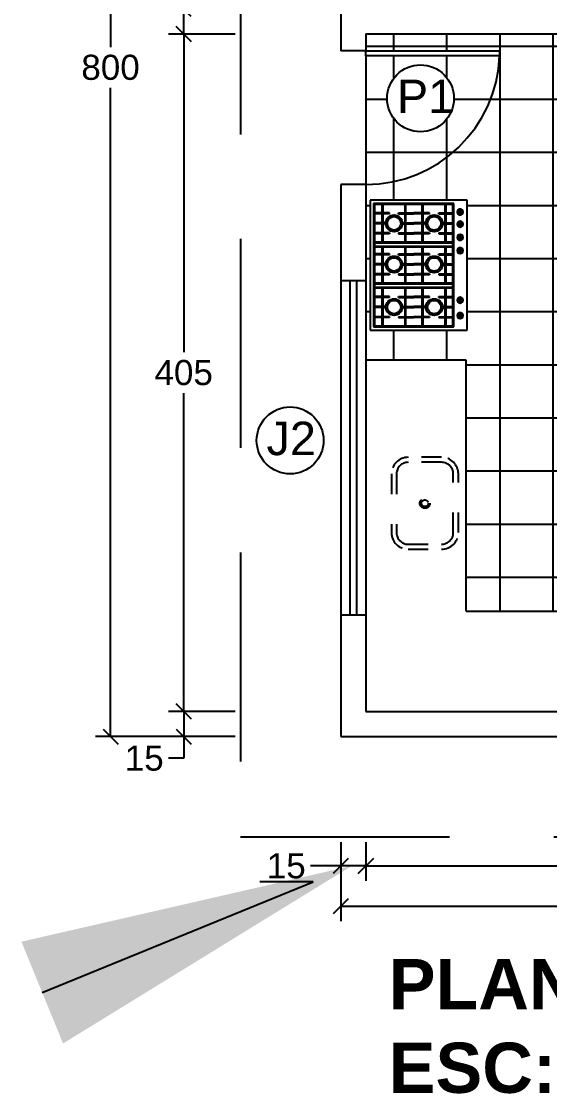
# Model space of a CAD drawing. Header units: millimetres. Extents: x -1.1 to 45.3, y 0 to 40.3.
# Drawn here: x -0.44 to 5.88, y 16.48 to 29.29 of the extents above; entities that cross this region are included whole.
import ezdxf
from ezdxf import colors
from ezdxf.entities.mleader import LeaderData, LeaderLine
from ezdxf.math import Vec2, Vec3

# ---------------------------------------------------------------- set-up
doc = ezdxf.new("R2010")
doc.units = ezdxf.units.MM
doc.linetypes.add('ACAD_ISO03W100', pattern=[30, 12, -18])
doc.linetypes.add('DASHED', pattern=[0.75, 0.5, -0.25])
doc.layers.get('DEFPOINTS').update_dxf_attribs({"color": 140})
for name, color, linetype in [('hachura', 8, 'Continuous'), ('Linha estreita', 1, 'Continuous'), ('Linha grossa', 5, 'Continuous'), ('Linha média', 7, 'Continuous'), ('Linha tracejada', 2, 'ACAD_ISO03W100'), ('LinhaMedia', 1, 'Continuous'), ('LinhaTracejada', 6, 'ACAD_ISO03W100')]:
    doc.layers.add(name, color=color, linetype=linetype)
doc.styles.get("Standard").update_dxf_attribs({"font": 'arial.ttf'})
doc.dimstyles.get("Standard").update_dxf_attribs({"dimtxt": 0.3, "dimasz": 0.18, "dimexe": 0.18, "dimexo": 0.0625, "dimgap": 0.09, "dimtad": 0, "dimtih": 1, "dimtoh": 1, "dimdec": 4, "dimzin": 0, "dimdsep": 46, "dimtxsty": 'Standard', "dimblk": 'OBLIQUE', "dimcen": 0.09, "dimadec": 0, "dimazin": 0, "dimtfac": 1, "dimtdec": 4, "dimtofl": 0, "dimtmove": 0, "dimatfit": 3, "dimfxl": 1, "dimtolj": 1, "dimtzin": 0, "dimarcsym": 0})
pattern_1 = [(0, (3.37937, 20.7444), (0, 0.635), []), (90, (3.37937, 20.7444), (-0.635, 4e-17), [])]

# ---------------------------------------------------------------- blocks, each defined once
blk = doc.blocks.new('_Oblique')
at = {"color": 0, "linetype": 'ByBlock', "lineweight": -2}
blk.add_line((-0.5, -0.5), (0.5, 0.5), dxfattribs=at)
blk = doc.blocks.new('*D58')
at = {"layer": 'DEFPOINTS', "color": 0, "ltscale": 5, "transparency": 16777216}
for p in [(2.179, 36.744), (0.625, 20.744), (2.179, 20.744)]:
    blk.add_point(p, dxfattribs=at)
at = {"layer": 'LinhaMedia', "color": 0, "lineweight": -2, "ltscale": 5, "transparency": 16777216}
for p, q in [((2.117, 36.744), (0.445, 36.744)), ((0.625, 36.744), (0.625, 28.988)), ((0.625, 20.744), (0.625, 28.501)), ((2.117, 20.744), (0.445, 20.744))]:
    blk.add_line(p, q, dxfattribs=at)
at = {"layer": 'LinhaMedia', "color": 0, "lineweight": -2, "ltscale": 5, "transparency": 16777216, "xscale": 0.18, "yscale": 0.18, "zscale": 0.18}
for p, rotation in [((0.625, 36.744), 90), ((0.625, 20.744), 270)]:
    blk.add_blockref('_Oblique', p, dxfattribs=dict(at, rotation=rotation))
at = {"layer": 'LinhaMedia', "color": 0, "ltscale": 5, "transparency": 16777216, "insert": (0.625, 28.744), "char_height": 0.3, "attachment_point": 5}
blk.add_mtext('\\A1;800', dxfattribs=at)
blk = doc.blocks.new('pia')
for p, q in [((1799.45, 941.56), (1779.45, 941.56)), ((1799.45, 938.56), (1779.45, 938.56)), ((1769.45, 931.56), (1769.45, 896.56)), ((1772.45, 931.56), (1772.45, 896.56)), ((1806.45, 896.56), (1806.45, 931.56)), ((1809.45, 896.56), (1809.45, 931.56)), ((1779.45, 889.56), (1799.45, 889.56)), ((1779.45, 886.56), (1799.45, 886.56))]:
    blk.add_line(p, q)
for radius in [3, 2]:
    blk.add_circle((1789.45, 914.06), radius)
for centre, radius, start, end in [((1779.45, 931.56), 10, 90, 180), ((1779.45, 931.56), 7, 90, 180), ((1799.45, 931.56), 10, 0, 90), ((1799.45, 931.56), 7, 0, 90), ((1779.45, 896.56), 10, 180, 270), ((1779.45, 896.56), 7, 180, 270), ((1799.45, 896.56), 10, 270, 0), ((1799.45, 896.56), 7, 270, 0)]:
    blk.add_arc(centre, radius, start, end)
blk = doc.blocks.new('*D79')
at = {"layer": 'DEFPOINTS', "color": 0, "ltscale": 5, "transparency": 16777216}
for p in [(2.179, 29.444), (1.5, 29.144), (2.179, 29.144)]:
    blk.add_point(p, dxfattribs=at)
at = {"layer": 'Linha estreita', "color": 0, "lineweight": -2, "ltscale": 5, "transparency": 16777216}
for p, q in [((1.5, 29.444), (1.5, 29.733)), ((1.5, 29.733), (1.68, 29.733)), ((2.117, 29.444), (1.32, 29.444)), ((1.5, 29.144), (1.5, 29.444)), ((2.117, 29.144), (1.32, 29.144))]:
    blk.add_line(p, q, dxfattribs=at)
at = {"layer": 'Linha estreita', "color": 0, "lineweight": -2, "ltscale": 5, "transparency": 16777216, "xscale": 0.18, "yscale": 0.18, "zscale": 0.18}
for p, rotation in [((1.5, 29.444), 90), ((1.5, 29.144), 270)]:
    blk.add_blockref('_Oblique', p, dxfattribs=dict(at, rotation=rotation))
at = {"layer": 'Linha estreita', "color": 0, "ltscale": 5, "transparency": 16777216, "insert": (1.972, 29.733), "char_height": 0.3, "attachment_point": 5}
blk.add_mtext('\\A1;15', dxfattribs=at)
blk = doc.blocks.new('*D80')
at = {"layer": 'DEFPOINTS', "color": 0, "ltscale": 5, "transparency": 16777216}
for p in [(2.179, 29.144), (1.5, 21.044), (2.179, 21.044)]:
    blk.add_point(p, dxfattribs=at)
at = {"layer": 'Linha estreita', "color": 0, "lineweight": -2, "ltscale": 5, "transparency": 16777216}
for p, q in [((2.117, 29.144), (1.32, 29.144)), ((1.5, 29.144), (1.5, 25.338)), ((1.5, 21.044), (1.5, 24.851)), ((2.117, 21.044), (1.32, 21.044))]:
    blk.add_line(p, q, dxfattribs=at)
at = {"layer": 'Linha estreita', "color": 0, "lineweight": -2, "ltscale": 5, "transparency": 16777216, "xscale": 0.18, "yscale": 0.18, "zscale": 0.18}
for p, rotation in [((1.5, 29.144), 90), ((1.5, 21.044), 270)]:
    blk.add_blockref('_Oblique', p, dxfattribs=dict(at, rotation=rotation))
at = {"layer": 'Linha estreita', "color": 0, "ltscale": 5, "transparency": 16777216, "insert": (1.5, 25.094), "char_height": 0.3, "attachment_point": 5}
blk.add_mtext('\\A1;405', dxfattribs=at)
blk = doc.blocks.new('*D81')
at = {"layer": 'DEFPOINTS', "color": 0, "ltscale": 5, "transparency": 16777216}
for p in [(2.179, 21.044), (1.5, 20.744), (2.179, 20.744)]:
    blk.add_point(p, dxfattribs=at)
at = {"layer": 'Linha estreita', "color": 0, "lineweight": -2, "ltscale": 5, "transparency": 16777216}
for p, q in [((2.117, 21.044), (1.32, 21.044)), ((1.5, 21.044), (1.5, 20.744)), ((2.117, 20.744), (1.32, 20.744)), ((1.5, 20.744), (1.5, 20.484)), ((1.5, 20.484), (1.32, 20.484))]:
    blk.add_line(p, q, dxfattribs=at)
at = {"layer": 'Linha estreita', "color": 0, "lineweight": -2, "ltscale": 5, "transparency": 16777216, "xscale": 0.18, "yscale": 0.18, "zscale": 0.18}
for p, rotation in [((1.5, 21.044), 90), ((1.5, 20.744), 270)]:
    blk.add_blockref('_Oblique', p, dxfattribs=dict(at, rotation=rotation))
at = {"layer": 'Linha estreita', "color": 0, "ltscale": 5, "transparency": 16777216, "insert": (1.028, 20.484), "char_height": 0.3, "attachment_point": 5}
blk.add_mtext('\\A1;15', dxfattribs=at)
blk = doc.blocks.new('*D82')
at = {"layer": 'DEFPOINTS', "color": 0, "ltscale": 5, "transparency": 16777216}
for p in [(3.379, 19.544), (3.679, 19.544), (3.679, 19.197)]:
    blk.add_point(p, dxfattribs=at)
at = {"layer": 'LinhaMedia', "color": 0, "lineweight": -2, "ltscale": 5, "transparency": 16777216}
for p, q in [((3.379, 19.482), (3.379, 19.017)), ((3.679, 19.482), (3.679, 19.017)), ((3.379, 19.197), (3.019, 19.197)), ((3.679, 19.197), (3.379, 19.197))]:
    blk.add_line(p, q, dxfattribs=at)
at = {"layer": 'LinhaMedia', "color": 0, "lineweight": -2, "ltscale": 5, "transparency": 16777216, "xscale": 0.18, "yscale": 0.18, "zscale": 0.18, "rotation": 180}
blk.add_blockref('_Oblique', (3.379, 19.197), dxfattribs=at)
at = {"layer": 'LinhaMedia', "color": 0, "lineweight": -2, "ltscale": 5, "transparency": 16777216, "xscale": 0.18, "yscale": 0.18, "zscale": 0.18}
blk.add_blockref('_Oblique', (3.679, 19.197), dxfattribs=at)
at = {"layer": 'LinhaMedia', "color": 0, "ltscale": 5, "transparency": 16777216, "insert": (2.727, 19.197), "char_height": 0.3, "attachment_point": 5}
blk.add_mtext('\\A1;15', dxfattribs=at)
blk = doc.blocks.new('*D60')
at = {"layer": 'DEFPOINTS', "color": 0, "ltscale": 5, "transparency": 16777216}
for p in [(3.679, 19.544), (10.979, 19.544), (10.979, 19.197)]:
    blk.add_point(p, dxfattribs=at)
at = {"layer": 'LinhaMedia', "color": 0, "lineweight": -2, "ltscale": 5, "transparency": 16777216}
for p, q in [((3.679, 19.482), (3.679, 19.017)), ((10.979, 19.482), (10.979, 19.017)), ((3.679, 19.197), (6.907, 19.197)), ((10.979, 19.197), (7.752, 19.197))]:
    blk.add_line(p, q, dxfattribs=at)
at = {"layer": 'LinhaMedia', "color": 0, "lineweight": -2, "ltscale": 5, "transparency": 16777216, "xscale": 0.18, "yscale": 0.18, "zscale": 0.18, "rotation": 180}
blk.add_blockref('_Oblique', (3.679, 19.197), dxfattribs=at)
at = {"layer": 'LinhaMedia', "color": 0, "lineweight": -2, "ltscale": 5, "transparency": 16777216, "xscale": 0.18, "yscale": 0.18, "zscale": 0.18}
blk.add_blockref('_Oblique', (10.979, 19.197), dxfattribs=at)
at = {"layer": 'LinhaMedia', "color": 0, "ltscale": 5, "transparency": 16777216, "insert": (7.329, 19.197), "char_height": 0.3, "attachment_point": 5}
blk.add_mtext('\\A1;365', dxfattribs=at)
blk = doc.blocks.new('*D87')
at = {"layer": 'DEFPOINTS', "color": 0, "ltscale": 5, "transparency": 16777216}
for p in [(3.379, 19.544), (26.379, 19.544), (26.379, 18.715)]:
    blk.add_point(p, dxfattribs=at)
at = {"layer": 'LinhaMedia', "color": 0, "lineweight": -2, "ltscale": 5, "transparency": 16777216}
for p, q in [((3.379, 19.482), (3.379, 18.535)), ((26.379, 19.482), (26.379, 18.535)), ((3.379, 18.715), (14.356, 18.715)), ((26.379, 18.715), (15.403, 18.715))]:
    blk.add_line(p, q, dxfattribs=at)
at = {"layer": 'LinhaMedia', "color": 0, "lineweight": -2, "ltscale": 5, "transparency": 16777216, "xscale": 0.18, "yscale": 0.18, "zscale": 0.18, "rotation": 180}
blk.add_blockref('_Oblique', (3.379, 18.715), dxfattribs=at)
at = {"layer": 'LinhaMedia', "color": 0, "lineweight": -2, "ltscale": 5, "transparency": 16777216, "xscale": 0.18, "yscale": 0.18, "zscale": 0.18}
blk.add_blockref('_Oblique', (26.379, 18.715), dxfattribs=at)
at = {"layer": 'LinhaMedia', "color": 0, "ltscale": 5, "transparency": 16777216, "insert": (14.879, 18.715), "char_height": 0.3, "attachment_point": 5}
blk.add_mtext('\\A1;1150', dxfattribs=at)

msp = doc.modelspace()

# ---------------------------------------------------------------- hatches: boundary and pattern name
at = {"layer": 'hachura'}
h = msp.add_hatch(dxfattribs=at)
h.set_pattern_fill('NET', color=256, scale=0.2)
h.set_pattern_definition(pattern_1)
h.paths.add_polyline_path([(12.99937, 34.20165, -0.41421356), (12.67937, 33.88165), (12.09836, 33.88165, -0.35639396), (12.04937, 33.84165), (11.98937, 33.84165), (11.98937, 33.81165), (11.99437, 33.81165), (11.99437, 33.78165), (11.92437, 33.78165), (11.92437, 33.81165), (11.92937, 33.81165), (11.92937, 33.84165), (11.82937, 33.84165, -0.41421356), (11.77937, 33.89165), (11.77937, 33.44439), (12.77937, 33.44439), (12.77937, 31.84439), (12.97937, 31.84439, -0.40306533), (14.51937, 33.44439), (14.57937, 33.44439), (14.57937, 31.84439), (14.77937, 31.84439), (14.77937, 35.15739), (13.3919, 35.15739), (13.3919, 35.13739), (13.09581, 35.13739, -0.02007164), (13.09671, 35.11494, -1), (12.53676, 35.11494, -0.02007164), (12.53766, 35.13739), (11.77937, 35.13739), (11.77937, 34.59165, -0.41421356), (11.82937, 34.64165), (12.04937, 34.64165, -0.35639396), (12.09836, 34.60165), (12.69937, 34.60165, -0.41421356), (12.99937, 34.30165)])
h.paths.add_polyline_path([(12.97937, 31.84439), (14.51937, 31.84439), (14.51937, 33.44439, 0.40306533)], flags=17)
h.paths.add_polyline_path([(13.56529, 32.56694, -1), (14.36529, 32.56694, -1)], flags=16)
h.paths.add_polyline_path([(5.27937, 28.88439), (3.67937, 28.88439), (3.67937, 27.34439, 0.40306533)])
h.paths.add_polyline_path([(3.93336, 28.37444, -1), (4.73336, 28.37444, -1)], flags=16)
h.paths.add_polyline_path([(13.04611, 34.98231), (14.21391, 34.98231), (14.21391, 35.57874), (13.04611, 35.57874)], flags=9)
h.paths.add_polyline_path([(13.54054, 32.17107), (14.42403, 32.17107), (14.42403, 32.99535), (13.54054, 32.99535)], flags=24)
h.paths.add_polyline_path([(3.90862, 27.97857), (4.79211, 27.97857), (4.79211, 28.80285), (3.90862, 28.80285)], flags=24)
h = msp.add_hatch(dxfattribs=at)
h.set_pattern_fill('NET', color=256, scale=0.2)
h.set_pattern_definition(pattern_1)
h.paths.add_polyline_path([(11.17937, 29.14439), (3.67937, 29.14439), (3.67937, 28.94439), (5.27937, 28.94439), (5.27937, 28.88439, -0.40306533), (3.67937, 27.34439), (3.67937, 26.19439), (3.67937, 25.24439), (4.87937, 25.24439), (4.87937, 22.24439), (10.97937, 22.24439), (10.97937, 25.04439), (11.17937, 25.04439)])
h.paths.add_polyline_path([(7.63989, 27.69531), (7.63989, 27.79531), (7.66604, 27.79531), (7.66604, 27.81531), (7.63989, 27.81531), (7.63989, 28.96025), (7.8791, 28.96025), (7.8791, 29.12025), (8.62069, 29.12025), (8.62069, 28.96025), (8.85989, 28.96025), (8.85989, 27.81531), (8.83375, 27.81531), (8.83375, 27.79531), (8.85989, 27.79531), (8.85989, 27.69531), (8.83494, 27.69531), (8.83494, 27.68801), (7.66488, 27.68801), (7.66488, 27.67289), (7.68411, 27.67289), (7.68411, 27.6656), (7.65857, 27.6656), (7.65857, 27.69531)], flags=16)
h.paths.add_polyline_path([(8.75147, 27.77908), (8.79615, 27.77908), (8.79615, 27.83035), (8.75147, 27.83035), (8.75147, 27.85306), (8.81885, 27.85306), (8.81885, 27.83435, -0.41421356), (8.81485, 27.83035), (8.81373, 27.83035), (8.81373, 27.77908), (8.81885, 27.77908), (8.81885, 27.75637), (8.75147, 27.75637)], flags=0)
h.paths.add_polyline_path([(7.8991, 28.96025), (7.8991, 29.10025), (8.60069, 29.10025), (8.60069, 28.96025)], flags=0)
h.paths.add_polyline_path([(7.15726, 25.39321, -1), (6.59731, 25.39321, -1)], flags=16)
h.paths.add_polyline_path([(8.98135, 27.69531), (8.98135, 27.79531), (9.00749, 27.79531), (9.00749, 27.81531), (8.98135, 27.81531), (8.98135, 28.96025), (9.22055, 28.96025), (9.22055, 29.12025), (9.96214, 29.12025), (9.96214, 28.96025), (10.20135, 28.96025), (10.20135, 27.81531), (10.1752, 27.81531), (10.1752, 27.79531), (10.20135, 27.79531), (10.20135, 27.69531), (10.17639, 27.69531), (10.17639, 27.68801), (9.00633, 27.68801), (9.00633, 27.67289), (9.02556, 27.67289), (9.02556, 27.6656), (9.00002, 27.6656), (9.00002, 27.69531)], flags=16)
h.paths.add_polyline_path([(4.8916, 27.15574), (4.8916, 25.60374), (3.7316, 25.60374), (3.7316, 27.15574)], flags=16)
h.paths.add_polyline_path([(4.83767, 26.99511), (4.81403, 26.97931), (4.78614, 26.98486), (4.77034, 27.00851), (4.77588, 27.0364), (4.79953, 27.0522), (4.82742, 27.04665), (4.84322, 27.02301)], flags=0)
h.paths.add_polyline_path([(4.83587, 26.99632), (4.81191, 26.9803), (4.81191, 26.98178), (4.78734, 26.98666), (4.77246, 27.00893), (4.77768, 27.0352), (4.79995, 27.05008), (4.82622, 27.04485), (4.8411, 27.02258)], flags=0)
h.paths.add_polyline_path([(4.84322, 26.86348), (4.82742, 26.83983), (4.79953, 26.83429), (4.77588, 26.85009), (4.77034, 26.87798), (4.78614, 26.90162), (4.81403, 26.90717), (4.83767, 26.89137)], flags=0)
h.paths.add_polyline_path([(4.81191, 26.89636), (4.81191, 26.84436), (4.80385, 26.84436), (4.80385, 26.89636)], flags=0)
h.paths.add_polyline_path([(4.84322, 26.70527), (4.82742, 26.68162), (4.79953, 26.67607), (4.77588, 26.69187), (4.77034, 26.71976), (4.78614, 26.74341), (4.81403, 26.74896), (4.83767, 26.73316)], flags=0)
h.paths.add_polyline_path([(4.7316, 25.64374), (3.7716, 25.64374), (3.7716, 25.65374), (3.7716, 27.11574), (4.7316, 27.11574), (4.7316, 27.10574)], flags=0)
h.paths.add_polyline_path([(4.81191, 26.73815), (4.81191, 26.68615), (4.80385, 26.68615), (4.80385, 26.73815)], flags=0)
h.paths.add_polyline_path([(4.62877, 25.75426), (4.62877, 25.65374), (4.63877, 25.65374), (4.63877, 25.75426)], flags=0)
h.paths.add_polyline_path([(3.87444, 25.75426), (3.87444, 25.65374), (3.88444, 25.65374), (3.88444, 25.75426)], flags=0)
h.paths.add_polyline_path([(4.7216, 27.00522), (4.7216, 26.88541), (4.7216, 26.76559), (4.7216, 26.65508), (4.7316, 26.65508), (4.7316, 26.64508), (4.7216, 26.60508), (4.7316, 26.60508), (4.7316, 26.59508), (4.7216, 26.51456), (4.7216, 26.39474), (4.7216, 26.27493), (4.7216, 26.16441), (4.7316, 26.16441), (4.7316, 26.15441), (4.7216, 26.11441), (4.7316, 26.11441), (4.7316, 26.10441), (4.7216, 26.00389), (4.7216, 25.88408), (4.7216, 25.76426), (4.62877, 25.76426), (4.62877, 25.87408), (4.59648, 25.87408, -0.95118973), (4.39673, 25.87408), (4.36444, 25.87408), (4.36444, 25.76426), (4.44188, 25.76426), (4.44188, 25.75426), (4.36444, 25.75426), (4.36444, 25.65374), (4.35444, 25.65374), (4.35444, 25.75426), (4.2516, 25.75426), (4.15877, 25.75426), (4.15877, 25.65374), (4.14877, 25.65374), (4.14877, 25.75426), (4.07132, 25.75426), (4.07132, 25.76426), (4.14877, 25.76426), (4.14877, 25.87408), (4.11648, 25.87408, -0.95118973), (3.91673, 25.87408), (3.88444, 25.87408), (3.88444, 25.76426), (3.87444, 25.76426), (3.7816, 25.76426), (3.7816, 25.87408), (3.7816, 25.99389), (3.7816, 26.10441), (3.7816, 26.15441), (3.7816, 26.26493), (3.7816, 26.38474), (3.7816, 26.50456), (3.7816, 26.59508), (3.7816, 26.64508), (3.7816, 26.75559), (3.7816, 26.87541), (3.7816, 26.99522), (3.7816, 27.00522), (3.96188, 27.00522), (3.96188, 26.99522), (3.88444, 26.99522), (3.88444, 26.88541), (3.91673, 26.88541, -0.95118973), (4.11648, 26.88541), (4.14877, 26.88541), (4.14877, 26.99522), (4.07132, 26.99522), (4.07132, 27.00522), (4.2516, 27.00522), (4.44188, 27.00522), (4.44188, 26.99522), (4.36444, 26.99522), (4.36444, 26.88541), (4.39673, 26.88541, -0.95118973), (4.59648, 26.88541), (4.62877, 26.88541), (4.62877, 26.99522), (4.55132, 26.99522), (4.55132, 27.00522)], flags=0)
h.paths.add_polyline_path([(4.84322, 26.54705), (4.82742, 26.52341), (4.79953, 26.51786), (4.77588, 26.53366), (4.77034, 26.56155), (4.78614, 26.5852), (4.81403, 26.59074), (4.83767, 26.57495)], flags=0)
h.paths.add_polyline_path([(4.62877, 26.75559), (4.62877, 26.65508), (4.63877, 26.65508), (4.63877, 26.75559)], flags=0)
h.paths.add_polyline_path([(4.63877, 26.87541), (4.63877, 26.76559), (4.62877, 26.76559), (4.62877, 26.87541)], flags=0)
h.paths.add_polyline_path([(4.81191, 26.57994), (4.81191, 26.52793), (4.80385, 26.52793), (4.80385, 26.57994)], flags=0)
h.paths.add_polyline_path([(4.62877, 26.26493), (4.62877, 26.16441), (4.63877, 26.16441), (4.63877, 26.26493)], flags=0)
h.paths.add_polyline_path([(4.63877, 26.51456), (4.63877, 26.39474), (4.63877, 26.27493), (4.62877, 26.27493), (4.62877, 26.38474), (4.59648, 26.38474, -0.95118973), (4.39673, 26.38474), (4.36444, 26.38474), (4.36444, 26.27493), (4.44188, 26.27493), (4.44188, 26.26493), (4.36444, 26.26493), (4.36444, 26.16441), (4.35444, 26.16441), (4.35444, 26.26493), (4.2516, 26.26493), (4.15877, 26.26493), (4.15877, 26.16441), (4.14877, 26.16441), (4.14877, 26.26493), (4.07132, 26.26493), (4.07132, 26.27493), (4.14877, 26.27493), (4.14877, 26.38474), (4.11648, 26.38474, -0.95118973), (3.91673, 26.38474), (3.88444, 26.38474), (3.88444, 26.27493), (3.96188, 26.27493), (3.96188, 26.26493), (3.88444, 26.26493), (3.88444, 26.16441), (3.87444, 26.16441), (3.87444, 26.26493), (3.87444, 26.38474), (3.87444, 26.50456), (3.87444, 26.51456), (3.96188, 26.51456), (3.96188, 26.50456), (3.88444, 26.50456), (3.88444, 26.39474), (3.91673, 26.39474, -0.95118973), (4.11648, 26.39474), (4.14877, 26.39474), (4.14877, 26.50456), (4.07132, 26.50456), (4.07132, 26.51456), (4.2516, 26.51456), (4.44188, 26.51456), (4.44188, 26.50456), (4.36444, 26.50456), (4.36444, 26.39474), (4.39673, 26.39474, -0.95118973), (4.59648, 26.39474), (4.62877, 26.39474), (4.62877, 26.50456), (4.55132, 26.50456), (4.55132, 26.51456)], flags=0)
h.paths.add_polyline_path([(4.5766, 26.88041, -1), (4.4166, 26.88041, -1)], flags=0)
h.paths.add_polyline_path([(9.24055, 28.96025), (9.24055, 29.10025), (9.94214, 29.10025), (9.94214, 28.96025)], flags=0)
h.paths.add_polyline_path([(4.84322, 25.95449), (4.82742, 25.93084), (4.79953, 25.9253), (4.77588, 25.94109), (4.77034, 25.96899), (4.78614, 25.99263), (4.81403, 25.99818), (4.83767, 25.98238)], flags=0)
h.paths.add_polyline_path([(4.81191, 25.98737), (4.81191, 25.93537), (4.80385, 25.93537), (4.80385, 25.98737)], flags=0)
h.paths.add_polyline_path([(4.5766, 26.38974, -1), (4.4166, 26.38974, -1)], flags=0)
h.paths.add_polyline_path([(4.44188, 26.76559), (4.44188, 26.75559), (4.36444, 26.75559), (4.36444, 26.65508), (4.35444, 26.65508), (4.35444, 26.75559), (4.2516, 26.75559), (4.15877, 26.75559), (4.15877, 26.65508), (4.14877, 26.65508), (4.14877, 26.75559), (4.07132, 26.75559), (4.07132, 26.76559), (4.14877, 26.76559), (4.14877, 26.87541), (4.2516, 26.87541), (4.36444, 26.87541), (4.36444, 26.76559)], flags=0)
h.paths.add_polyline_path([(4.63877, 26.00389), (4.63877, 25.88408), (4.62877, 25.88408), (4.62877, 25.99389), (4.55132, 25.99389), (4.55132, 26.00389)], flags=0)
h.paths.add_polyline_path([(4.84322, 25.7844), (4.83767, 25.75651), (4.81403, 25.74071), (4.78614, 25.74626), (4.77034, 25.76991), (4.77588, 25.7978), (4.79953, 25.8136), (4.82742, 25.80805)], flags=0)
h.paths.add_polyline_path([(4.8411, 25.78398), (4.83587, 25.75772), (4.81191, 25.7417), (4.81191, 25.74317), (4.78734, 25.74806), (4.77246, 25.77033), (4.77768, 25.7966), (4.79995, 25.81147), (4.82622, 25.80625)], flags=0)
h.paths.add_polyline_path([(4.5766, 25.87908, -1), (4.4166, 25.87908, -1)], flags=0)
h.paths.add_polyline_path([(4.44188, 25.99389), (4.36444, 25.99389), (4.36444, 25.88408), (4.2516, 25.88408), (4.14877, 25.88408), (4.14877, 25.99389), (4.07132, 25.99389), (4.07132, 26.00389), (4.2516, 26.00389), (4.44188, 26.00389)], flags=0)
h.paths.add_polyline_path([(10.09292, 27.77908), (10.1376, 27.77908), (10.1376, 27.83035), (10.09292, 27.83035), (10.09292, 27.85306), (10.1603, 27.85306), (10.1603, 27.83435, -0.41421356), (10.1563, 27.83035), (10.15518, 27.83035), (10.15518, 27.77908), (10.1603, 27.77908), (10.1603, 27.75637), (10.09292, 27.75637)], flags=0)
h.paths.add_polyline_path([(4.0966, 26.88041, -1), (3.9366, 26.88041, -1)], flags=0)
h.paths.add_polyline_path([(4.0966, 26.38974, -1), (3.9366, 26.38974, -1)], flags=0)
h.paths.add_polyline_path([(3.96188, 26.76559), (3.96188, 26.75559), (3.88444, 26.75559), (3.88444, 26.65508), (3.87444, 26.65508), (3.87444, 26.75559), (3.87444, 26.87541), (3.88444, 26.87541), (3.88444, 26.76559)], flags=0)
h.paths.add_polyline_path([(4.0966, 25.87908, -1), (3.9366, 25.87908, -1)], flags=0)
h.paths.add_polyline_path([(3.96188, 26.00389), (3.96188, 25.99389), (3.88444, 25.99389), (3.88444, 25.88408), (3.87444, 25.88408), (3.87444, 25.99389), (3.87444, 26.00389)], flags=0)
h.paths.add_polyline_path([(7.2203, 25.30779), (8.3881, 25.30779), (8.3881, 25.90423), (7.2203, 25.90423)], flags=24)
h.paths.add_polyline_path([(6.5986, 25.71664), (9.30596, 25.71664), (9.30596, 26.86851), (6.5986, 26.86851)], flags=24)

# ---------------------------------------------------------------- linework, layer by layer
for centre in [(4.33336, 28.37444), (2.77312, 24.28453)]:
    msp.add_circle(centre, 0.4)
at = {"layer": 'Linha estreita', "color": 1}
for p, q in [((3.7316, 27.15574), (3.7316, 25.60374)), ((4.8916, 27.15574), (3.7316, 27.15574)), ((4.7316, 27.11574), (3.7716, 27.11574)), ((3.7716, 27.11574), (3.7716, 25.64374)), ((4.7316, 27.10574), (3.7716, 27.10574)), ((3.7816, 27.10574), (3.7816, 27.00522)), ((3.87444, 27.00522), (3.87444, 27.10574)), ((3.88444, 27.00522), (3.88444, 27.10574)), ((4.14877, 27.00522), (4.14877, 27.10574)), ((4.15877, 27.00522), (4.15877, 27.10574)), ((4.35444, 27.00522), (4.35444, 27.10574)), ((4.36444, 27.00522), (4.36444, 27.10574)), ((4.62877, 27.00522), (4.62877, 27.10574)), ((4.63877, 27.00522), (4.63877, 27.10574)), ((4.7216, 27.00522), (4.7216, 27.10574)), ((4.7316, 25.64374), (4.7316, 27.11574)), ((4.8916, 25.60374), (4.8916, 27.15574)), ((3.96188, 27.00522), (3.7716, 27.00522)), ((3.96188, 26.99522), (3.7716, 26.99522)), ((3.7816, 26.99522), (3.7816, 26.88541)), ((3.87444, 26.88541), (3.87444, 26.99522)), ((3.88444, 26.88541), (3.88444, 26.99522)), ((3.96188, 26.99522), (3.96188, 27.00522)), ((4.07132, 27.00522), (4.2516, 27.00522)), ((4.07132, 26.99522), (4.07132, 27.00522)), ((4.07132, 26.99522), (4.2516, 26.99522)), ((4.14877, 26.88541), (4.14877, 26.99522)), ((4.15877, 26.88541), (4.15877, 26.99522)), ((4.44188, 27.00522), (4.2516, 27.00522)), ((4.44188, 26.99522), (4.2516, 26.99522)), ((4.35444, 26.88541), (4.35444, 26.99522)), ((4.36444, 26.88541), (4.36444, 26.99522)), ((4.44188, 26.99522), (4.44188, 27.00522)), ((4.55132, 27.00522), (4.7316, 27.00522)), ((4.55132, 26.99522), (4.55132, 27.00522)), ((4.55132, 26.99522), (4.7316, 26.99522)), ((4.62877, 26.88541), (4.62877, 26.99522)), ((4.63877, 26.88541), (4.63877, 26.99522)), ((4.7216, 26.88541), (4.7216, 26.99522)), ((4.80385, 27.04139), (4.81191, 27.04139)), ((4.80385, 26.98939), (4.80385, 27.04139)), ((4.81191, 26.98939), (4.80385, 26.98939)), ((4.81191, 27.04139), (4.81191, 26.98939)), ((3.90781, 26.88541), (3.7716, 26.88541)), ((3.90781, 26.87541), (3.7716, 26.87541)), ((3.7816, 26.87541), (3.7816, 26.76559)), ((3.87444, 26.76559), (3.87444, 26.87541)), ((3.88444, 26.76559), (3.88444, 26.87541)), ((3.90781, 26.87541), (3.90781, 26.88541)), ((4.12539, 26.88541), (4.2516, 26.88541)), ((4.12539, 26.87541), (4.12539, 26.88541)), ((4.12539, 26.87541), (4.2516, 26.87541)), ((4.14877, 26.76559), (4.14877, 26.87541)), ((4.15877, 26.76559), (4.15877, 26.87541)), ((4.38781, 26.88541), (4.2516, 26.88541)), ((4.38781, 26.87541), (4.2516, 26.87541)), ((4.35444, 26.76559), (4.35444, 26.87541)), ((4.36444, 26.76559), (4.36444, 26.87541)), ((4.38781, 26.87541), (4.38781, 26.88541)), ((4.60539, 26.88541), (4.7316, 26.88541)), ((4.60539, 26.87541), (4.60539, 26.88541)), ((4.60539, 26.87541), (4.7316, 26.87541)), ((4.62877, 26.76559), (4.62877, 26.87541)), ((4.63877, 26.76559), (4.63877, 26.87541)), ((4.7216, 26.76559), (4.7216, 26.87541)), ((4.80385, 26.89636), (4.81191, 26.89636)), ((4.80385, 26.84436), (4.80385, 26.89636)), ((4.81191, 26.84436), (4.80385, 26.84436)), ((4.81191, 26.89636), (4.81191, 26.84436)), ((3.96188, 26.76559), (3.7716, 26.76559)), ((3.96188, 26.75559), (3.7716, 26.75559)), ((3.7816, 26.75559), (3.7816, 26.65508)), ((3.87444, 26.65508), (3.87444, 26.75559)), ((3.88444, 26.65508), (3.88444, 26.75559)), ((3.96188, 26.76559), (3.96188, 26.75559)), ((4.07132, 26.76559), (4.07132, 26.75559)), ((4.07132, 26.76559), (4.2516, 26.76559)), ((4.07132, 26.75559), (4.2516, 26.75559)), ((4.14877, 26.65508), (4.14877, 26.75559)), ((4.15877, 26.65508), (4.15877, 26.75559)), ((4.44188, 26.76559), (4.2516, 26.76559)), ((4.44188, 26.75559), (4.2516, 26.75559)), ((4.35444, 26.65508), (4.35444, 26.75559)), ((4.36444, 26.65508), (4.36444, 26.75559)), ((4.44188, 26.76559), (4.44188, 26.75559)), ((4.55132, 26.76559), (4.55132, 26.75559)), ((4.55132, 26.76559), (4.7316, 26.76559)), ((4.55132, 26.75559), (4.7316, 26.75559)), ((4.62877, 26.65508), (4.62877, 26.75559)), ((4.63877, 26.65508), (4.63877, 26.75559)), ((4.7216, 26.65508), (4.7216, 26.75559)), ((4.80385, 26.73815), (4.81191, 26.73815)), ((4.80385, 26.68615), (4.80385, 26.73815)), ((4.81191, 26.68615), (4.80385, 26.68615)), ((4.81191, 26.73815), (4.81191, 26.68615)), ((4.7316, 26.65508), (3.7716, 26.65508)), ((4.7316, 26.64508), (3.7716, 26.64508)), ((4.7316, 26.60508), (3.7716, 26.60508)), ((4.7316, 26.59508), (3.7716, 26.59508)), ((3.7816, 26.64508), (3.7816, 26.60508)), ((3.7816, 26.59508), (3.7816, 26.51456)), ((3.87444, 26.51456), (3.87444, 26.59508)), ((3.88444, 26.51456), (3.88444, 26.59508)), ((4.14877, 26.51456), (4.14877, 26.59508)), ((4.15877, 26.51456), (4.15877, 26.59508)), ((4.35444, 26.51456), (4.35444, 26.59508)), ((4.36444, 26.51456), (4.36444, 26.59508)), ((4.62877, 26.51456), (4.62877, 26.59508)), ((4.63877, 26.51456), (4.63877, 26.59508)), ((4.7216, 26.60508), (4.7216, 26.64508)), ((4.7216, 26.51456), (4.7216, 26.59508)), ((4.80385, 26.57994), (4.81191, 26.57994)), ((4.80385, 26.52793), (4.80385, 26.57994)), ((4.81191, 26.57994), (4.81191, 26.52793)), ((3.96188, 26.51456), (3.7716, 26.51456)), ((3.96188, 26.50456), (3.7716, 26.50456)), ((3.7816, 26.50456), (3.7816, 26.39474)), ((3.87444, 26.39474), (3.87444, 26.50456)), ((3.88444, 26.39474), (3.88444, 26.50456)), ((3.96188, 26.50456), (3.96188, 26.51456)), ((4.07132, 26.51456), (4.2516, 26.51456)), ((4.07132, 26.50456), (4.07132, 26.51456)), ((4.07132, 26.50456), (4.2516, 26.50456)), ((4.14877, 26.39474), (4.14877, 26.50456)), ((4.15877, 26.39474), (4.15877, 26.50456)), ((4.44188, 26.51456), (4.2516, 26.51456)), ((4.44188, 26.50456), (4.2516, 26.50456)), ((4.35444, 26.39474), (4.35444, 26.50456)), ((4.36444, 26.39474), (4.36444, 26.50456)), ((4.44188, 26.50456), (4.44188, 26.51456)), ((4.55132, 26.51456), (4.7316, 26.51456)), ((4.55132, 26.50456), (4.55132, 26.51456)), ((4.55132, 26.50456), (4.7316, 26.50456)), ((4.62877, 26.39474), (4.62877, 26.50456)), ((4.63877, 26.39474), (4.63877, 26.50456)), ((4.7216, 26.39474), (4.7216, 26.50456)), ((4.81191, 26.52793), (4.80385, 26.52793)), ((3.90781, 26.39474), (3.7716, 26.39474)), ((3.90781, 26.38474), (3.7716, 26.38474)), ((3.7816, 26.38474), (3.7816, 26.27493)), ((3.87444, 26.27493), (3.87444, 26.38474)), ((3.88444, 26.27493), (3.88444, 26.38474)), ((3.90781, 26.38474), (3.90781, 26.39474)), ((4.12539, 26.39474), (4.2516, 26.39474)), ((4.12539, 26.38474), (4.12539, 26.39474)), ((4.12539, 26.38474), (4.2516, 26.38474)), ((4.14877, 26.27493), (4.14877, 26.38474)), ((4.15877, 26.27493), (4.15877, 26.38474)), ((4.38781, 26.39474), (4.2516, 26.39474)), ((4.38781, 26.38474), (4.2516, 26.38474)), ((4.35444, 26.27493), (4.35444, 26.38474)), ((4.36444, 26.27493), (4.36444, 26.38474)), ((4.38781, 26.38474), (4.38781, 26.39474)), ((4.60539, 26.39474), (4.7316, 26.39474)), ((4.60539, 26.38474), (4.60539, 26.39474)), ((4.60539, 26.38474), (4.7316, 26.38474)), ((4.62877, 26.27493), (4.62877, 26.38474)), ((4.63877, 26.27493), (4.63877, 26.38474)), ((4.7216, 26.27493), (4.7216, 26.38474)), ((3.96188, 26.27493), (3.7716, 26.27493)), ((3.96188, 26.26493), (3.7716, 26.26493)), ((4.7316, 26.16441), (3.7716, 26.16441)), ((4.7316, 26.15441), (3.7716, 26.15441)), ((3.7816, 26.26493), (3.7816, 26.16441)), ((3.7816, 26.15441), (3.7816, 26.11441)), ((3.87444, 26.16441), (3.87444, 26.26493)), ((3.88444, 26.16441), (3.88444, 26.26493)), ((3.96188, 26.27493), (3.96188, 26.26493)), ((4.07132, 26.27493), (4.07132, 26.26493)), ((4.07132, 26.27493), (4.2516, 26.27493)), ((4.07132, 26.26493), (4.2516, 26.26493)), ((4.14877, 26.16441), (4.14877, 26.26493)), ((4.15877, 26.16441), (4.15877, 26.26493)), ((4.44188, 26.27493), (4.2516, 26.27493)), ((4.44188, 26.26493), (4.2516, 26.26493)), ((4.35444, 26.16441), (4.35444, 26.26493)), ((4.36444, 26.16441), (4.36444, 26.26493)), ((4.44188, 26.27493), (4.44188, 26.26493)), ((4.55132, 26.27493), (4.55132, 26.26493)), ((4.55132, 26.27493), (4.7316, 26.27493)), ((4.55132, 26.26493), (4.7316, 26.26493)), ((4.62877, 26.16441), (4.62877, 26.26493)), ((4.63877, 26.16441), (4.63877, 26.26493)), ((4.7216, 26.16441), (4.7216, 26.26493)), ((4.7216, 26.11441), (4.7216, 26.15441)), ((4.7316, 26.11441), (3.7716, 26.11441)), ((4.7316, 26.10441), (3.7716, 26.10441)), ((3.7816, 26.10441), (3.7816, 26.00389)), ((3.87444, 26.00389), (3.87444, 26.10441)), ((3.88444, 26.00389), (3.88444, 26.10441)), ((4.14877, 26.00389), (4.14877, 26.10441)), ((4.15877, 26.00389), (4.15877, 26.10441)), ((4.35444, 26.00389), (4.35444, 26.10441)), ((4.36444, 26.00389), (4.36444, 26.10441)), ((4.62877, 26.00389), (4.62877, 26.10441)), ((4.63877, 26.00389), (4.63877, 26.10441)), ((4.7216, 26.00389), (4.7216, 26.10441)), ((3.96188, 26.00389), (3.7716, 26.00389)), ((3.96188, 25.99389), (3.7716, 25.99389)), ((3.7816, 25.99389), (3.7816, 25.88408)), ((3.87444, 25.88408), (3.87444, 25.99389)), ((3.88444, 25.88408), (3.88444, 25.99389)), ((3.96188, 25.99389), (3.96188, 26.00389)), ((4.07132, 25.99389), (4.07132, 26.00389)), ((4.07132, 26.00389), (4.2516, 26.00389)), ((4.07132, 25.99389), (4.2516, 25.99389)), ((4.14877, 25.88408), (4.14877, 25.99389)), ((4.15877, 25.88408), (4.15877, 25.99389)), ((4.44188, 26.00389), (4.2516, 26.00389)), ((4.44188, 25.99389), (4.2516, 25.99389)), ((4.35444, 25.88408), (4.35444, 25.99389)), ((4.36444, 25.88408), (4.36444, 25.99389)), ((4.44188, 25.99389), (4.44188, 26.00389)), ((4.55132, 26.00389), (4.7316, 26.00389)), ((4.55132, 25.99389), (4.55132, 26.00389)), ((4.55132, 25.99389), (4.7316, 25.99389)), ((4.62877, 25.88408), (4.62877, 25.99389)), ((4.63877, 25.88408), (4.63877, 25.99389)), ((4.7216, 25.88408), (4.7216, 25.99389)), ((4.80385, 25.98737), (4.81191, 25.98737)), ((4.80385, 25.93537), (4.80385, 25.98737)), ((4.81191, 25.93537), (4.80385, 25.93537)), ((4.81191, 25.98737), (4.81191, 25.93537)), ((3.90781, 25.88408), (3.7716, 25.88408)), ((3.90781, 25.87408), (3.7716, 25.87408)), ((3.7816, 25.87408), (3.7816, 25.76426)), ((3.87444, 25.76426), (3.87444, 25.87408)), ((3.88444, 25.76426), (3.88444, 25.87408)), ((3.90781, 25.87408), (3.90781, 25.88408)), ((4.12539, 25.87408), (4.12539, 25.88408)), ((4.12539, 25.88408), (4.2516, 25.88408)), ((4.12539, 25.87408), (4.2516, 25.87408)), ((4.14877, 25.76426), (4.14877, 25.87408)), ((4.15877, 25.76426), (4.15877, 25.87408)), ((4.38781, 25.88408), (4.2516, 25.88408)), ((4.38781, 25.87408), (4.2516, 25.87408)), ((4.35444, 25.76426), (4.35444, 25.87408)), ((4.36444, 25.76426), (4.36444, 25.87408)), ((4.38781, 25.87408), (4.38781, 25.88408)), ((4.60539, 25.88408), (4.7316, 25.88408)), ((4.60539, 25.87408), (4.60539, 25.88408)), ((4.60539, 25.87408), (4.7316, 25.87408)), ((4.62877, 25.76426), (4.62877, 25.87408)), ((4.63877, 25.76426), (4.63877, 25.87408)), ((4.7216, 25.76426), (4.7216, 25.87408)), ((4.80385, 25.75079), (4.80385, 25.80279)), ((4.80385, 25.80279), (4.81191, 25.80279)), ((4.81191, 25.80279), (4.81191, 25.75079)), ((3.96188, 25.76426), (3.7716, 25.76426)), ((3.96188, 25.75426), (3.7716, 25.75426)), ((3.7716, 25.65374), (4.7316, 25.65374)), ((3.7716, 25.64374), (4.7316, 25.64374)), ((3.7816, 25.75426), (3.7816, 25.65374)), ((3.87444, 25.65374), (3.87444, 25.75426)), ((3.88444, 25.65374), (3.88444, 25.75426)), ((3.96188, 25.76426), (3.96188, 25.75426)), ((4.07132, 25.76426), (4.2516, 25.76426)), ((4.07132, 25.76426), (4.07132, 25.75426)), ((4.07132, 25.75426), (4.2516, 25.75426)), ((4.14877, 25.65374), (4.14877, 25.75426)), ((4.15877, 25.65374), (4.15877, 25.75426)), ((4.44188, 25.76426), (4.2516, 25.76426)), ((4.44188, 25.75426), (4.2516, 25.75426)), ((4.35444, 25.65374), (4.35444, 25.75426)), ((4.36444, 25.65374), (4.36444, 25.75426)), ((4.44188, 25.76426), (4.44188, 25.75426)), ((4.55132, 25.76426), (4.55132, 25.75426)), ((4.55132, 25.76426), (4.7316, 25.76426)), ((4.55132, 25.75426), (4.7316, 25.75426)), ((4.62877, 25.65374), (4.62877, 25.75426)), ((4.63877, 25.65374), (4.63877, 25.75426)), ((4.7216, 25.65374), (4.7216, 25.75426)), ((4.81191, 25.75079), (4.80385, 25.75079)), ((3.7316, 25.60374), (4.8916, 25.60374))]:
    msp.add_line(p, q, dxfattribs=at)
for points in [[(4.80678, 26.98076), (4.82017, 26.98342), (4.83153, 26.99101), (4.83912, 27.00236), (4.84178, 27.01576), (4.83912, 27.02915), (4.83153, 27.04051), (4.82017, 27.04809), (4.80678, 27.05076), (4.79338, 27.04809), (4.78203, 27.04051), (4.77444, 27.02915), (4.77178, 27.01576), (4.77444, 27.00236), (4.78203, 26.99101), (4.79338, 26.98342)], [(4.80678, 26.9828), (4.81939, 26.9853), (4.83009, 26.99245), (4.83723, 27.00314), (4.83974, 27.01576), (4.83723, 27.02837), (4.83009, 27.03906), (4.81939, 27.04621), (4.80678, 27.04872), (4.79417, 27.04621), (4.78347, 27.03906), (4.77633, 27.02837), (4.77382, 27.01576), (4.77633, 27.00314), (4.78347, 26.99245), (4.79417, 26.9853)], [(4.80678, 26.83573), (4.82017, 26.83839), (4.83153, 26.84598), (4.83912, 26.85733), (4.84178, 26.87073), (4.83912, 26.88412), (4.83153, 26.89548), (4.82017, 26.90306), (4.80678, 26.90573), (4.79338, 26.90306), (4.78203, 26.89548), (4.77444, 26.88412), (4.77178, 26.87073), (4.77444, 26.85733), (4.78203, 26.84598), (4.79338, 26.83839)], [(4.80678, 26.83777), (4.81939, 26.84028), (4.83009, 26.84742), (4.83723, 26.85811), (4.83974, 26.87073), (4.83723, 26.88334), (4.83009, 26.89404), (4.81939, 26.90118), (4.80678, 26.90369), (4.79417, 26.90118), (4.78347, 26.89404), (4.77633, 26.88334), (4.77382, 26.87073), (4.77633, 26.85811), (4.78347, 26.84742), (4.79417, 26.84028)], [(4.80678, 26.67752), (4.82017, 26.68018), (4.83153, 26.68777), (4.83912, 26.69912), (4.84178, 26.71252), (4.83912, 26.72591), (4.83153, 26.73726), (4.82017, 26.74485), (4.80678, 26.74752), (4.79338, 26.74485), (4.78203, 26.73726), (4.77444, 26.72591), (4.77178, 26.71252), (4.77444, 26.69912), (4.78203, 26.68777), (4.79338, 26.68018)], [(4.80678, 26.67955), (4.81939, 26.68206), (4.83009, 26.68921), (4.83723, 26.6999), (4.83974, 26.71252), (4.83723, 26.72513), (4.83009, 26.73582), (4.81939, 26.74297), (4.80678, 26.74548), (4.79417, 26.74297), (4.78347, 26.73582), (4.77633, 26.72513), (4.77382, 26.71252), (4.77633, 26.6999), (4.78347, 26.68921), (4.79417, 26.68206)], [(4.80678, 26.5193), (4.82017, 26.52197), (4.83153, 26.52955), (4.83912, 26.54091), (4.84178, 26.5543), (4.83912, 26.5677), (4.83153, 26.57905), (4.82017, 26.58664), (4.80678, 26.5893), (4.79338, 26.58664), (4.78203, 26.57905), (4.77444, 26.5677), (4.77178, 26.5543), (4.77444, 26.54091), (4.78203, 26.52955), (4.79338, 26.52197)], [(4.80678, 26.52134), (4.81939, 26.52385), (4.83009, 26.531), (4.83723, 26.54169), (4.83974, 26.5543), (4.83723, 26.56692), (4.83009, 26.57761), (4.81939, 26.58475), (4.80678, 26.58726), (4.79417, 26.58475), (4.78347, 26.57761), (4.77633, 26.56692), (4.77382, 26.5543), (4.77633, 26.54169), (4.78347, 26.531), (4.79417, 26.52385)], [(4.80678, 25.92674), (4.82017, 25.9294), (4.83153, 25.93699), (4.83912, 25.94834), (4.84178, 25.96174), (4.83912, 25.97513), (4.83153, 25.98649), (4.82017, 25.99407), (4.80678, 25.99674), (4.79338, 25.99407), (4.78203, 25.98649), (4.77444, 25.97513), (4.77178, 25.96174), (4.77444, 25.94834), (4.78203, 25.93699), (4.79338, 25.9294)], [(4.80678, 25.92878), (4.81939, 25.93129), (4.83009, 25.93843), (4.83723, 25.94912), (4.83974, 25.96174), (4.83723, 25.97435), (4.83009, 25.98504), (4.81939, 25.99219), (4.80678, 25.9947), (4.79417, 25.99219), (4.78347, 25.98504), (4.77633, 25.97435), (4.77382, 25.96174), (4.77633, 25.94912), (4.78347, 25.93843), (4.79417, 25.93129)], [(4.80678, 25.74216), (4.82017, 25.74482), (4.83153, 25.75241), (4.83912, 25.76376), (4.84178, 25.77716), (4.83912, 25.79055), (4.83153, 25.8019), (4.82017, 25.80949), (4.80678, 25.81216), (4.79338, 25.80949), (4.78203, 25.8019), (4.77444, 25.79055), (4.77178, 25.77716), (4.77444, 25.76376), (4.78203, 25.75241), (4.79338, 25.74482)], [(4.80678, 25.74419), (4.81939, 25.7467), (4.83009, 25.75385), (4.83723, 25.76454), (4.83974, 25.77716), (4.83723, 25.78977), (4.83009, 25.80046), (4.81939, 25.80761), (4.80678, 25.81012), (4.79417, 25.80761), (4.78347, 25.80046), (4.77633, 25.78977), (4.77382, 25.77716), (4.77633, 25.76454), (4.78347, 25.75385), (4.79417, 25.7467)]]:
    msp.add_lwpolyline(points, close=True, dxfattribs=at)
for centre, radius in [((4.0166, 26.88041), 0.1), ((4.0166, 26.88041), 0.08), ((4.4966, 26.88041), 0.1), ((4.4966, 26.88041), 0.08), ((4.0166, 26.38974), 0.1), ((4.0166, 26.38974), 0.08), ((4.4966, 26.38974), 0.1), ((4.4966, 26.38974), 0.08), ((4.0166, 25.87908), 0.1), ((4.0166, 25.87908), 0.08), ((4.4966, 25.87908), 0.1), ((4.4966, 25.87908), 0.08)]:
    msp.add_circle(centre, radius, dxfattribs=at)
at = {"layer": 'Linha grossa'}
for p, q in [((3.37937, 30.94439), (3.37937, 28.94439)), ((3.67937, 29.14439), (11.77937, 29.14439)), ((3.67937, 29.14439), (3.67937, 28.94439)), ((3.67937, 28.94439), (3.37937, 28.94439)), ((3.37937, 27.34439), (3.37937, 26.19439)), ((3.67937, 27.34439), (3.37937, 27.34439)), ((3.67937, 27.34439), (3.67937, 26.19439)), ((3.67937, 26.19439), (3.37937, 26.19439)), ((3.37937, 22.19439), (3.37937, 20.74439)), ((3.67937, 22.19439), (3.37937, 22.19439)), ((3.67937, 22.19439), (3.67937, 21.04439)), ((3.67937, 21.04439), (11.77937, 21.04439)), ((3.37937, 20.74439), (23.37937, 20.74439))]:
    msp.add_line(p, q, dxfattribs=at)
at = {"layer": 'Linha média'}
for p, q in [((3.67937, 28.88439), (3.67937, 28.94439)), ((5.27937, 28.94439), (5.27937, 28.88439))]:
    msp.add_line(p, q, dxfattribs=at)
at = {"layer": 'Linha tracejada'}
for p, q in [((3.37937, 26.19439), (3.37937, 22.19439)), ((3.67937, 26.19439), (3.67937, 22.19439))]:
    msp.add_line(p, q, dxfattribs=at)
msp.add_arc((3.67937, 28.94556), 1.60117, 270, 357.810619, dxfattribs=at)
at = {"layer": 'LinhaMedia'}
for p, q in [((3.67937, 28.94439), (5.27937, 28.94439)), ((5.27937, 28.88439), (3.67937, 28.88439)), ((3.67937, 28.88439), (3.67937, 27.34439)), ((3.48937, 26.19439), (3.48937, 22.19439)), ((3.56937, 26.19439), (3.56937, 22.19439)), ((4.87937, 25.24439), (3.67937, 25.24439)), ((4.87937, 22.24439), (4.87937, 25.24439)), ((4.87937, 22.24439), (10.97937, 22.24439))]:
    msp.add_line(p, q, dxfattribs=at)
at = {"layer": 'LinhaTracejada', "linetype": 'DASHED', "ltscale": 5}
msp.add_lwpolyline([(2.17935, 37.94437), (2.17935, 19.54437), (27.57935, 19.54437), (27.57935, 37.94437), (2.17935, 37.94437)], dxfattribs=at)

# ---------------------------------------------------------------- block references
at = {"layer": 'Linha tracejada', "xscale": 0.02, "yscale": 0.02, "zscale": 0.02}
msp.add_blockref('pia', (-31.40328, 5.25216), dxfattribs=at)

# ---------------------------------------------------------------- texts
at = {"char_height": 0.4, "attachment_point": 1}
for s, insert in [('P1', (4.05173, 28.59862)), ('J2', (2.49148, 24.50871))]:
    msp.add_mtext(s, dxfattribs=dict(at, insert=insert))
at = {"layer": 'Linha tracejada', "insert": (3.95373, 18.08392), "char_height": 0.6, "attachment_point": 1}
msp.add_mtext_dynamic_manual_height_columns('{\\fArial|b1|i0|c0|p34;\\C0;PLANTA BAIXA\\PESC:\\fArial|b0|i0|c0|p34;1/50}', width=7.6567707, gutter_width=12.5, heights=[0], dxfattribs=at)

# ---------------------------------------------------------------- dimensions: what is measured, and where the dimension line sits
at = {"layer": 'Linha estreita', "ltscale": 5}
for base, p1, p2, picture, middle in [((1.5, 29.14439), (2.17935, 29.44439), (2.17935, 29.14439), '*D79', (1.97187, 29.73312)), ((1.5, 20.74439), (2.17935, 21.04439), (2.17935, 20.74439), '*D81', (1.02812, 20.48399))]:
    dim = msp.add_linear_dim(base=base, p1=p1, p2=p2, angle=90, text='15', dimstyle='Standard', dxfattribs=at)
    dim.commit()
    dim.dimension.update_dxf_attribs({"geometry": picture, "text_midpoint": middle, "dimtype": 160})
dim = msp.add_linear_dim(base=(1.5, 21.04439), p1=(2.17935, 29.14439), p2=(2.17935, 21.04439), angle=90, text='405', dimstyle='Standard', dxfattribs=at)
dim.commit()
dim.dimension.update_dxf_attribs({"geometry": '*D80', "text_midpoint": (1.5, 25.09439)})
at = {"layer": 'LinhaMedia', "ltscale": 5}
dim = msp.add_linear_dim(base=(0.62479, 20.74439), p1=(2.17935, 36.74439), p2=(2.17935, 20.74439), angle=90, text='800', dimstyle='Standard', dxfattribs=at)
dim.commit()
dim.dimension.update_dxf_attribs({"geometry": '*D58', "text_midpoint": (0.62479, 28.74439)})
for base, p1, p2, text, picture, middle in [((3.67937, 19.19716), (3.37937, 19.54437), (3.67937, 19.54437), '15', '*D82', (2.72749, 19.19716)), ((10.97937, 19.19716), (3.67937, 19.54437), (10.97937, 19.54437), '365', '*D60', (7.32937, 19.19716))]:
    dim = msp.add_linear_dim(base=base, p1=p1, p2=p2, text=text, dimstyle='Standard', dxfattribs=at)
    dim.commit()
    dim.dimension.update_dxf_attribs({"geometry": picture, "text_midpoint": middle, "dimtype": 160})
dim = msp.add_linear_dim(base=(26.37937, 18.71472), p1=(3.37937, 19.54437), p2=(26.37937, 19.54437), text='1150', dimstyle='Standard', dxfattribs=at)
dim.commit()
dim.dimension.update_dxf_attribs({"geometry": '*D87', "text_midpoint": (14.87937, 18.71472)})

# ---------------------------------------------------------------- leaders
at = {"layer": 'Linha estreita', "ltscale": 0.05}
ml = msp.add_multileader_mtext('Standard', dxfattribs=at)
ml.set_content('', color=256)
ml.set_leader_properties()
ml.build(insert=Vec2(0, 0))
ctx = ml.context
ctx.base_point, ctx.plane_origin = Vec3(-1.58887, 19.00841), Vec3(3.51026, 19.19716)
ctx.text_align_type = 2
notes = []
notes.append((ctx, [(0, (1, 1, 0), (3.04898, 19.00841), (-1, 0), 0.63786, [(0, [(3.51026, 19.19716)], 0, [])])]))
ctx.mtext.insert, ctx.mtext.alignment, ctx.mtext.flow_direction = Vec3(0.41113, 21.00841), 3, 5
for ctx, leaders in notes:
    for number, flags, end, landing, length, lines in leaders:
        leader = LeaderData()
        leader.index, (leader.has_last_leader_line, leader.has_dogleg_vector, leader.attachment_direction) = number, flags
        leader.last_leader_point, leader.dogleg_vector, leader.dogleg_length = Vec3(end), Vec3(landing), length
        for number, points, colour, breaks in lines:
            line = LeaderLine()
            line.index, line.vertices, line.color, line.breaks = number, Vec3.list(points), colors.encode_raw_color(colour), breaks
            leader.lines.append(line)
        ctx.leaders.append(leader)

doc.saveas('drawing.dxf')
